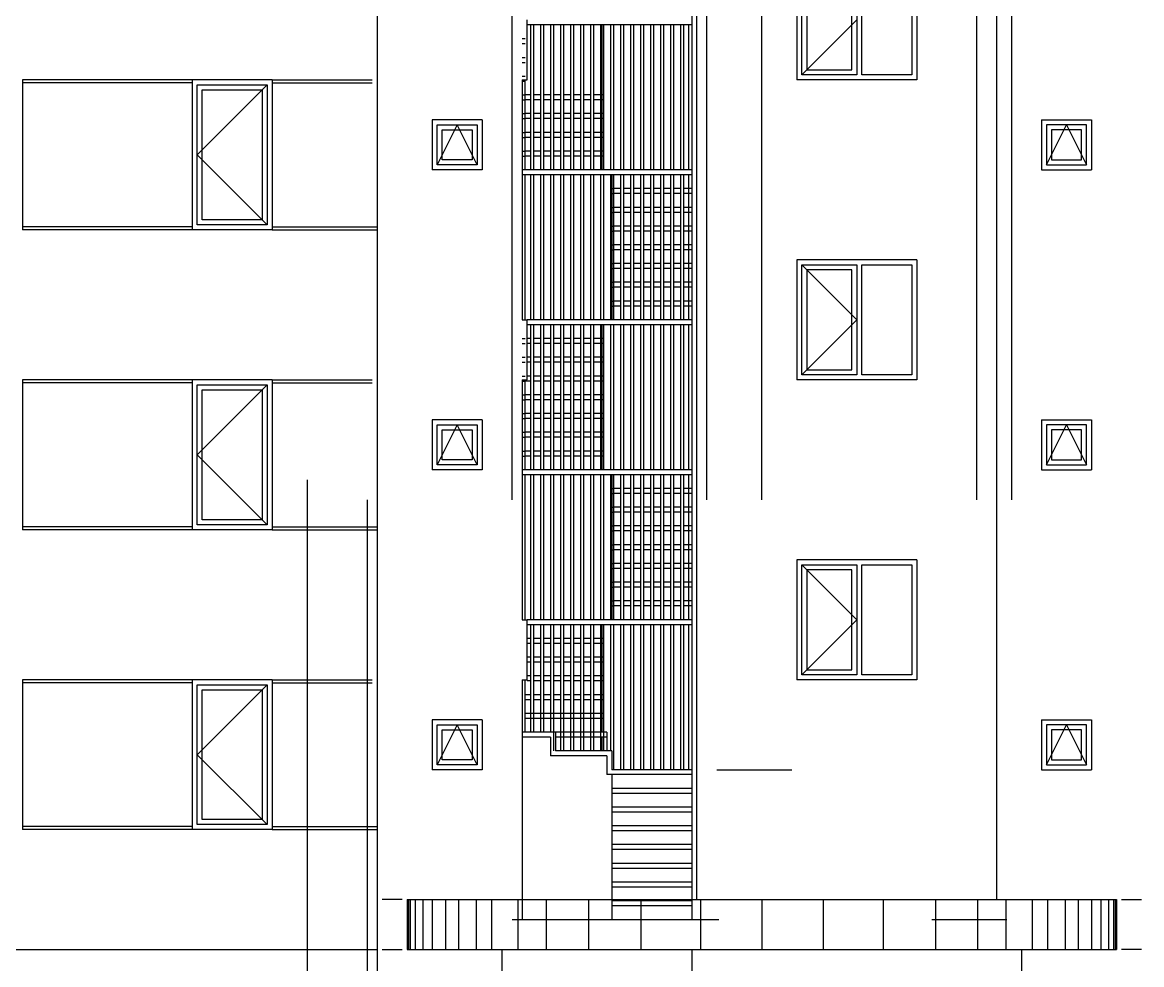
# Model space of a CAD drawing. Extents: x 78 to 306, y -397 to 18.
# Drawn here: x 280.3191 to 280.5431, y -396.8176 to -396.6291 of the extents above; entities that cross this region are included whole.
import ezdxf

# ---------------------------------------------------------------- set-up
doc = ezdxf.new("R2010")
doc.units = 0
doc.header["$LTSCALE"] = 0.5
doc.header["$MEASUREMENT"] = 0
doc.linetypes.add('DASHDOT2', pattern=[0.5, 0.25, -0.125, 0, -0.125])
doc.linetypes.add('DOT2', pattern=[0.125, 0, -0.125])
for name, color, linetype in [('AKS', 5, 'DASHDOT2'), ('INCE', 251, 'CONTINUOUS'), ('IZDUSUM', 2, 'DOT2'), ('KAPI', 1, 'CONTINUOUS'), ('KOLON', 4, 'CONTINUOUS'), ('TARAMA', 8, 'CONTINUOUS'), ('YESIL', 73, 'CONTINUOUS')]:
    doc.layers.add(name, color=color, linetype=linetype)

msp = doc.modelspace()

# ---------------------------------------------------------------- linework, layer by layer
at = {"layer": 'AKS'}
for p, q in [((280.37614, -396.29556), (280.37614, -396.94956)), ((280.41714, -396.94956), (280.41714, -396.29556)), ((280.46714, -396.94956), (280.46714, -396.29556)), ((280.51714, -396.94956), (280.51714, -396.29556)), ((280.38814, -396.29956), (280.38814, -396.94956)), ((280.45614, -396.94956), (280.45614, -396.29956)), ((280.51014, -396.94956), (280.51014, -396.29956))]:
    msp.add_line(p, q, dxfattribs=at)
at = {"layer": 'INCE', "ltscale": 1.4}
for p, q in [((280.42084, -396.62956), (280.42084, -396.65856)), ((280.42144, -396.62956), (280.42144, -396.65856)), ((280.42284, -396.62956), (280.42284, -396.65856)), ((280.42344, -396.62956), (280.42344, -396.65856)), ((280.42484, -396.62956), (280.42484, -396.65856)), ((280.42544, -396.62956), (280.42544, -396.65856)), ((280.42684, -396.62956), (280.42684, -396.65856)), ((280.42744, -396.62956), (280.42744, -396.65856)), ((280.42884, -396.62956), (280.42884, -396.65856)), ((280.42944, -396.62956), (280.42944, -396.65856)), ((280.43084, -396.62956), (280.43084, -396.65856)), ((280.43144, -396.62956), (280.43144, -396.65856)), ((280.43284, -396.62956), (280.43284, -396.65856)), ((280.43344, -396.62956), (280.43344, -396.65856)), ((280.43484, -396.62956), (280.43484, -396.65856)), ((280.43544, -396.62956), (280.43544, -396.65856)), ((280.43684, -396.62956), (280.43684, -396.65856)), ((280.43744, -396.62956), (280.43744, -396.65856)), ((280.43884, -396.62956), (280.43884, -396.65856)), ((280.43944, -396.62956), (280.43944, -396.65856)), ((280.44084, -396.62956), (280.44084, -396.65856)), ((280.44144, -396.62956), (280.44144, -396.65856)), ((280.44284, -396.62956), (280.44284, -396.65856)), ((280.44344, -396.62956), (280.44344, -396.65856)), ((280.44484, -396.62956), (280.44484, -396.65856)), ((280.44544, -396.62956), (280.44544, -396.65856)), ((280.44684, -396.62956), (280.44684, -396.65856)), ((280.44744, -396.62956), (280.44744, -396.65856)), ((280.44884, -396.62956), (280.44884, -396.65856)), ((280.44944, -396.62956), (280.44944, -396.65856)), ((280.45084, -396.62956), (280.45084, -396.65856)), ((280.45144, -396.62956), (280.45144, -396.65856)), ((280.45254, -396.65856), (280.45254, -396.62956)), ((280.41974, -396.65856), (280.41974, -396.64056)), ((280.41974, -396.68856), (280.41974, -396.65956)), ((280.42084, -396.65956), (280.42084, -396.68856)), ((280.42144, -396.65956), (280.42144, -396.68856)), ((280.42284, -396.65956), (280.42284, -396.68856)), ((280.42344, -396.65956), (280.42344, -396.68856)), ((280.42484, -396.65956), (280.42484, -396.68856)), ((280.42544, -396.65956), (280.42544, -396.68856)), ((280.42684, -396.65956), (280.42684, -396.68856)), ((280.42744, -396.65956), (280.42744, -396.68856)), ((280.42884, -396.65956), (280.42884, -396.68856)), ((280.42944, -396.65956), (280.42944, -396.68856)), ((280.43084, -396.65956), (280.43084, -396.68856)), ((280.43144, -396.65956), (280.43144, -396.68856)), ((280.43284, -396.65956), (280.43284, -396.68856)), ((280.43344, -396.65956), (280.43344, -396.68856)), ((280.43484, -396.65956), (280.43484, -396.68856)), ((280.43544, -396.65956), (280.43544, -396.68856)), ((280.43684, -396.65956), (280.43684, -396.68856)), ((280.43744, -396.65956), (280.43744, -396.68856)), ((280.43884, -396.65956), (280.43884, -396.68856)), ((280.43944, -396.65956), (280.43944, -396.68856)), ((280.44084, -396.65956), (280.44084, -396.68856)), ((280.44144, -396.65956), (280.44144, -396.68856)), ((280.44284, -396.65956), (280.44284, -396.68856)), ((280.44344, -396.65956), (280.44344, -396.68856)), ((280.44484, -396.65956), (280.44484, -396.68856)), ((280.44544, -396.65956), (280.44544, -396.68856)), ((280.44684, -396.65956), (280.44684, -396.68856)), ((280.44744, -396.65956), (280.44744, -396.68856)), ((280.44884, -396.65956), (280.44884, -396.68856)), ((280.44944, -396.65956), (280.44944, -396.68856)), ((280.45084, -396.65956), (280.45084, -396.68856)), ((280.45144, -396.65956), (280.45144, -396.68856)), ((280.45254, -396.68856), (280.45254, -396.65956)), ((280.42084, -396.68956), (280.42084, -396.71856)), ((280.42144, -396.68956), (280.42144, -396.71856)), ((280.42284, -396.68956), (280.42284, -396.71856)), ((280.42344, -396.68956), (280.42344, -396.71856)), ((280.42484, -396.68956), (280.42484, -396.71856)), ((280.42544, -396.68956), (280.42544, -396.71856)), ((280.42684, -396.68956), (280.42684, -396.71856)), ((280.42744, -396.68956), (280.42744, -396.71856)), ((280.42884, -396.68956), (280.42884, -396.71856)), ((280.42944, -396.68956), (280.42944, -396.71856)), ((280.43084, -396.68956), (280.43084, -396.71856)), ((280.43144, -396.68956), (280.43144, -396.71856)), ((280.43284, -396.68956), (280.43284, -396.71856)), ((280.43344, -396.68956), (280.43344, -396.71856)), ((280.43484, -396.68956), (280.43484, -396.71856)), ((280.43544, -396.68956), (280.43544, -396.71856)), ((280.43684, -396.68956), (280.43684, -396.71856)), ((280.43744, -396.68956), (280.43744, -396.71856)), ((280.43884, -396.68956), (280.43884, -396.71856)), ((280.43944, -396.68956), (280.43944, -396.71856)), ((280.44084, -396.68956), (280.44084, -396.71856)), ((280.44144, -396.68956), (280.44144, -396.71856)), ((280.44284, -396.68956), (280.44284, -396.71856)), ((280.44344, -396.68956), (280.44344, -396.71856)), ((280.44484, -396.68956), (280.44484, -396.71856)), ((280.44544, -396.68956), (280.44544, -396.71856)), ((280.44684, -396.68956), (280.44684, -396.71856)), ((280.44744, -396.68956), (280.44744, -396.71856)), ((280.44884, -396.68956), (280.44884, -396.71856)), ((280.44944, -396.68956), (280.44944, -396.71856)), ((280.45084, -396.68956), (280.45084, -396.71856)), ((280.45144, -396.68956), (280.45144, -396.71856)), ((280.45254, -396.71856), (280.45254, -396.68956)), ((280.41974, -396.71856), (280.41974, -396.70056)), ((280.41974, -396.74856), (280.41974, -396.71956)), ((280.42084, -396.71956), (280.42084, -396.74856)), ((280.42144, -396.71956), (280.42144, -396.74856)), ((280.42284, -396.71956), (280.42284, -396.74856)), ((280.42344, -396.71956), (280.42344, -396.74856)), ((280.42484, -396.71956), (280.42484, -396.74856)), ((280.42544, -396.71956), (280.42544, -396.74856)), ((280.42684, -396.71956), (280.42684, -396.74856)), ((280.42744, -396.71956), (280.42744, -396.74856)), ((280.42884, -396.71956), (280.42884, -396.74856)), ((280.42944, -396.71956), (280.42944, -396.74856)), ((280.43084, -396.71956), (280.43084, -396.74856)), ((280.43144, -396.71956), (280.43144, -396.74856)), ((280.43284, -396.71956), (280.43284, -396.74856)), ((280.43344, -396.71956), (280.43344, -396.74856)), ((280.43484, -396.71956), (280.43484, -396.74856)), ((280.43544, -396.71956), (280.43544, -396.74856)), ((280.43684, -396.71956), (280.43684, -396.74856)), ((280.43744, -396.71956), (280.43744, -396.74856)), ((280.43884, -396.71956), (280.43884, -396.74856)), ((280.43944, -396.71956), (280.43944, -396.74856)), ((280.44084, -396.71956), (280.44084, -396.74856)), ((280.44144, -396.71956), (280.44144, -396.74856)), ((280.44284, -396.71956), (280.44284, -396.74856)), ((280.44344, -396.71956), (280.44344, -396.74856)), ((280.44484, -396.71956), (280.44484, -396.74856)), ((280.44544, -396.71956), (280.44544, -396.74856)), ((280.44684, -396.71956), (280.44684, -396.74856)), ((280.44744, -396.71956), (280.44744, -396.74856)), ((280.44884, -396.71956), (280.44884, -396.74856)), ((280.44944, -396.71956), (280.44944, -396.74856)), ((280.45084, -396.71956), (280.45084, -396.74856)), ((280.45144, -396.71956), (280.45144, -396.74856)), ((280.45254, -396.74856), (280.45254, -396.71956)), ((280.42084, -396.74956), (280.42084, -396.77106)), ((280.42144, -396.74956), (280.42144, -396.77106)), ((280.42284, -396.74956), (280.42284, -396.77106)), ((280.42344, -396.74956), (280.42344, -396.77106)), ((280.42484, -396.74956), (280.42484, -396.77106)), ((280.42544, -396.74956), (280.42544, -396.77481)), ((280.42684, -396.74956), (280.42684, -396.77481)), ((280.42744, -396.74956), (280.42744, -396.77481)), ((280.42884, -396.74956), (280.42884, -396.77481)), ((280.42944, -396.74956), (280.42944, -396.77481)), ((280.43084, -396.74956), (280.43084, -396.77481)), ((280.43144, -396.74956), (280.43144, -396.77481)), ((280.43284, -396.74956), (280.43284, -396.77481)), ((280.43344, -396.74956), (280.43344, -396.77481)), ((280.43484, -396.74956), (280.43484, -396.77481)), ((280.43544, -396.74956), (280.43544, -396.77481)), ((280.43684, -396.74956), (280.43684, -396.77481)), ((280.43744, -396.74956), (280.43744, -396.77856)), ((280.43884, -396.74956), (280.43884, -396.77856)), ((280.43944, -396.74956), (280.43944, -396.77856)), ((280.44084, -396.74956), (280.44084, -396.77856)), ((280.44144, -396.74956), (280.44144, -396.77856)), ((280.44284, -396.74956), (280.44284, -396.77856)), ((280.44344, -396.74956), (280.44344, -396.77856)), ((280.44484, -396.74956), (280.44484, -396.77856)), ((280.44544, -396.74956), (280.44544, -396.77856)), ((280.44684, -396.74956), (280.44684, -396.77856)), ((280.44744, -396.74956), (280.44744, -396.77856)), ((280.44884, -396.74956), (280.44884, -396.77856)), ((280.44944, -396.74956), (280.44944, -396.77856)), ((280.45084, -396.74956), (280.45084, -396.77856)), ((280.45144, -396.74956), (280.45144, -396.77856)), ((280.45254, -396.77856), (280.45254, -396.74956)), ((280.41974, -396.77106), (280.41974, -396.76056))]:
    msp.add_line(p, q, dxfattribs=at)
at = {"layer": 'IZDUSUM', "ltscale": 0.5}
for p, q in [((280.43514, -396.62956), (280.43514, -396.65856)), ((280.48614, -396.62856), (280.47514, -396.63956)), ((280.36814, -396.64156), (280.35414, -396.65556)), ((280.40614, -396.64956), (280.40214, -396.65756)), ((280.41014, -396.65756), (280.40614, -396.64956)), ((280.52414, -396.65756), (280.52814, -396.64956)), ((280.52814, -396.64956), (280.53214, -396.65756)), ((280.35414, -396.65556), (280.36814, -396.66956)), ((280.43714, -396.65956), (280.43714, -396.68856)), ((280.47514, -396.67756), (280.48614, -396.68856)), ((280.43514, -396.68956), (280.43514, -396.71856)), ((280.48614, -396.68856), (280.47514, -396.69956)), ((280.36814, -396.70156), (280.35414, -396.71556)), ((280.40614, -396.70956), (280.40214, -396.71756)), ((280.41014, -396.71756), (280.40614, -396.70956)), ((280.52414, -396.71756), (280.52814, -396.70956)), ((280.52814, -396.70956), (280.53214, -396.71756)), ((280.35414, -396.71556), (280.36814, -396.72956)), ((280.43714, -396.71956), (280.43714, -396.74856)), ((280.47514, -396.73756), (280.48614, -396.74856)), ((280.48614, -396.74856), (280.47514, -396.75956)), ((280.43514, -396.74956), (280.43514, -396.77106)), ((280.36814, -396.76156), (280.35414, -396.77556)), ((280.40614, -396.76956), (280.40214, -396.77756)), ((280.41014, -396.77756), (280.40614, -396.76956)), ((280.52414, -396.77756), (280.52814, -396.76956)), ((280.52814, -396.76956), (280.53214, -396.77756)), ((280.43514, -396.77206), (280.43514, -396.77481)), ((280.35414, -396.77556), (280.36814, -396.78956)), ((280.45814, -396.77856), (280.47314, -396.77856)), ((280.41914, -396.80456), (280.41914, -396.80856)), ((280.43714, -396.80456), (280.43714, -396.80856)), ((280.45314, -396.80456), (280.45314, -396.80856)), ((280.45314, -396.80481), (280.43714, -396.80481)), ((280.45314, -396.80581), (280.43714, -396.80581)), ((280.41714, -396.80856), (280.45854, -396.80856)), ((280.50114, -396.80856), (280.51614, -396.80856))]:
    msp.add_line(p, q, dxfattribs=at)
at = {"layer": 'IZDUSUM', "ltscale": 0.1}
for p, q in [((280.41914, -396.63231), (280.41974, -396.63231)), ((280.41914, -396.63331), (280.41974, -396.63331)), ((280.41914, -396.63606), (280.41974, -396.63606)), ((280.41914, -396.63706), (280.41974, -396.63706)), ((280.41914, -396.63981), (280.41974, -396.63981)), ((280.41914, -396.64081), (280.41974, -396.64081)), ((280.41914, -396.64356), (280.41974, -396.64356)), ((280.41914, -396.64356), (280.41974, -396.64356)), ((280.41914, -396.64456), (280.41974, -396.64456)), ((280.41914, -396.64456), (280.41974, -396.64456)), ((280.43544, -396.64356), (280.43484, -396.64356)), ((280.43544, -396.64456), (280.43484, -396.64456)), ((280.41914, -396.64731), (280.41974, -396.64731)), ((280.41914, -396.64731), (280.41974, -396.64731)), ((280.43544, -396.64731), (280.43484, -396.64731)), ((280.41914, -396.64831), (280.41974, -396.64831)), ((280.41914, -396.64831), (280.41974, -396.64831)), ((280.43544, -396.64831), (280.43484, -396.64831)), ((280.41914, -396.65106), (280.41974, -396.65106)), ((280.41914, -396.65106), (280.41974, -396.65106)), ((280.41914, -396.65206), (280.41974, -396.65206)), ((280.41914, -396.65206), (280.41974, -396.65206)), ((280.43544, -396.65106), (280.43484, -396.65106)), ((280.43544, -396.65206), (280.43484, -396.65206)), ((280.41914, -396.65481), (280.41974, -396.65481)), ((280.41914, -396.65481), (280.41974, -396.65481)), ((280.41914, -396.65581), (280.41974, -396.65581)), ((280.41914, -396.65581), (280.41974, -396.65581)), ((280.43544, -396.65481), (280.43484, -396.65481)), ((280.43544, -396.65581), (280.43484, -396.65581)), ((280.43684, -396.66231), (280.43744, -396.66231)), ((280.43684, -396.66331), (280.43744, -396.66331)), ((280.45314, -396.66231), (280.45254, -396.66231)), ((280.45314, -396.66331), (280.45254, -396.66331)), ((280.43684, -396.66606), (280.43744, -396.66606)), ((280.43684, -396.66706), (280.43744, -396.66706)), ((280.45314, -396.66606), (280.45254, -396.66606)), ((280.45314, -396.66706), (280.45254, -396.66706)), ((280.43684, -396.66981), (280.43744, -396.66981)), ((280.45314, -396.66981), (280.45254, -396.66981)), ((280.43684, -396.67081), (280.43744, -396.67081)), ((280.45314, -396.67081), (280.45254, -396.67081)), ((280.43684, -396.67356), (280.43744, -396.67356)), ((280.43684, -396.67456), (280.43744, -396.67456)), ((280.45314, -396.67356), (280.45254, -396.67356)), ((280.45314, -396.67456), (280.45254, -396.67456)), ((280.43684, -396.67731), (280.43744, -396.67731)), ((280.43684, -396.67831), (280.43744, -396.67831)), ((280.45314, -396.67731), (280.45254, -396.67731)), ((280.45314, -396.67831), (280.45254, -396.67831)), ((280.43684, -396.68106), (280.43744, -396.68106)), ((280.45314, -396.68106), (280.45254, -396.68106)), ((280.43684, -396.68206), (280.43744, -396.68206)), ((280.45314, -396.68206), (280.45254, -396.68206)), ((280.43684, -396.68481), (280.43744, -396.68481)), ((280.43684, -396.68581), (280.43744, -396.68581)), ((280.45314, -396.68481), (280.45254, -396.68481)), ((280.45314, -396.68581), (280.45254, -396.68581)), ((280.41914, -396.69231), (280.41974, -396.69231)), ((280.43544, -396.69231), (280.43484, -396.69231)), ((280.41914, -396.69331), (280.41974, -396.69331)), ((280.43544, -396.69331), (280.43484, -396.69331)), ((280.41914, -396.69606), (280.41974, -396.69606)), ((280.41914, -396.69706), (280.41974, -396.69706)), ((280.43544, -396.69606), (280.43484, -396.69606)), ((280.43544, -396.69706), (280.43484, -396.69706)), ((280.41914, -396.69981), (280.41974, -396.69981)), ((280.41914, -396.70081), (280.41974, -396.70081)), ((280.43544, -396.69981), (280.43484, -396.69981)), ((280.43544, -396.70081), (280.43484, -396.70081)), ((280.41914, -396.70356), (280.41974, -396.70356)), ((280.43544, -396.70356), (280.43484, -396.70356)), ((280.41914, -396.70456), (280.41974, -396.70456)), ((280.43544, -396.70456), (280.43484, -396.70456)), ((280.41914, -396.70731), (280.41974, -396.70731)), ((280.41914, -396.70831), (280.41974, -396.70831)), ((280.43544, -396.70731), (280.43484, -396.70731)), ((280.43544, -396.70831), (280.43484, -396.70831)), ((280.41914, -396.71106), (280.41974, -396.71106)), ((280.41914, -396.71206), (280.41974, -396.71206)), ((280.43544, -396.71106), (280.43484, -396.71106)), ((280.43544, -396.71206), (280.43484, -396.71206)), ((280.41914, -396.71481), (280.41974, -396.71481)), ((280.43544, -396.71481), (280.43484, -396.71481)), ((280.41914, -396.71581), (280.41974, -396.71581)), ((280.43544, -396.71581), (280.43484, -396.71581)), ((280.43684, -396.72231), (280.43744, -396.72231)), ((280.43684, -396.72331), (280.43744, -396.72331)), ((280.45314, -396.72231), (280.45254, -396.72231)), ((280.45314, -396.72331), (280.45254, -396.72331)), ((280.43684, -396.72606), (280.43744, -396.72606)), ((280.45314, -396.72606), (280.45254, -396.72606)), ((280.43684, -396.72706), (280.43744, -396.72706)), ((280.45314, -396.72706), (280.45254, -396.72706)), ((280.43684, -396.72981), (280.43744, -396.72981)), ((280.43684, -396.73081), (280.43744, -396.73081)), ((280.45314, -396.72981), (280.45254, -396.72981)), ((280.45314, -396.73081), (280.45254, -396.73081)), ((280.43684, -396.73356), (280.43744, -396.73356)), ((280.43684, -396.73456), (280.43744, -396.73456)), ((280.45314, -396.73356), (280.45254, -396.73356)), ((280.45314, -396.73456), (280.45254, -396.73456)), ((280.43684, -396.73731), (280.43744, -396.73731)), ((280.45314, -396.73731), (280.45254, -396.73731)), ((280.43684, -396.73831), (280.43744, -396.73831)), ((280.45314, -396.73831), (280.45254, -396.73831)), ((280.43684, -396.74106), (280.43744, -396.74106)), ((280.43684, -396.74206), (280.43744, -396.74206)), ((280.45314, -396.74106), (280.45254, -396.74106)), ((280.45314, -396.74206), (280.45254, -396.74206)), ((280.43684, -396.74481), (280.43744, -396.74481)), ((280.43684, -396.74581), (280.43744, -396.74581)), ((280.45314, -396.74481), (280.45254, -396.74481)), ((280.45314, -396.74581), (280.45254, -396.74581)), ((280.43544, -396.75231), (280.43484, -396.75231)), ((280.43544, -396.75331), (280.43484, -396.75331)), ((280.43544, -396.75606), (280.43484, -396.75606)), ((280.43544, -396.75706), (280.43484, -396.75706)), ((280.43544, -396.75981), (280.43484, -396.75981)), ((280.43544, -396.76081), (280.43484, -396.76081)), ((280.43544, -396.76356), (280.43484, -396.76356)), ((280.43544, -396.76456), (280.43484, -396.76456)), ((280.43544, -396.76731), (280.43484, -396.76731)), ((280.43544, -396.76831), (280.43484, -396.76831)), ((280.43544, -396.77106), (280.43484, -396.77106)), ((280.43544, -396.77206), (280.43484, -396.77206))]:
    msp.add_line(p, q, dxfattribs=at)
at = {"layer": 'KAPI'}
for p, q in [((280.45314, -396.40116), (280.45314, -396.80456)), ((280.45414, -396.80456), (280.45414, -396.40116)), ((280.45314, -396.62956), (280.42014, -396.62956)), ((280.45314, -396.68856), (280.42014, -396.68856)), ((280.45314, -396.68956), (280.42014, -396.68956)), ((280.45314, -396.74856), (280.42014, -396.74856)), ((280.45314, -396.74956), (280.42014, -396.74956)), ((280.39614, -396.80456), (280.39614, -396.81456)), ((280.53814, -396.80456), (280.53814, -396.81456)), ((280.45314, -396.81456), (280.45314, -396.85856))]:
    msp.add_line(p, q, dxfattribs=at)
at = {"layer": 'KAPI', "ltscale": 1.4}
for p, q in [((280.51414, -396.80456), (280.51414, -396.40256)), ((280.47414, -396.61656), (280.47414, -396.64056)), ((280.49814, -396.61656), (280.49814, -396.64056)), ((280.42014, -396.64056), (280.42014, -396.62856)), ((280.41914, -396.64056), (280.41914, -396.68856)), ((280.41914, -396.64056), (280.42014, -396.64056)), ((280.49814, -396.64056), (280.47414, -396.64056)), ((280.35414, -396.64156), (280.36814, -396.64156)), ((280.35414, -396.66956), (280.35414, -396.64156)), ((280.35514, -396.64256), (280.36714, -396.64256)), ((280.35514, -396.66856), (280.35514, -396.64256)), ((280.36714, -396.64256), (280.36714, -396.66856)), ((280.36814, -396.64156), (280.36814, -396.66956)), ((280.40114, -396.64856), (280.40114, -396.65856)), ((280.41114, -396.64856), (280.40114, -396.64856)), ((280.40214, -396.64956), (280.41014, -396.64956)), ((280.40214, -396.65756), (280.40214, -396.64956)), ((280.41014, -396.64956), (280.41014, -396.65756)), ((280.41114, -396.64856), (280.41114, -396.65856)), ((280.52314, -396.64856), (280.52314, -396.65856)), ((280.52314, -396.64856), (280.53314, -396.64856)), ((280.53214, -396.64956), (280.52414, -396.64956)), ((280.52414, -396.64956), (280.52414, -396.65756)), ((280.53214, -396.65756), (280.53214, -396.64956)), ((280.53314, -396.64856), (280.53314, -396.65856)), ((280.40314, -396.65056), (280.40914, -396.65056)), ((280.40314, -396.65656), (280.40314, -396.65056)), ((280.40914, -396.65056), (280.40914, -396.65656)), ((280.53114, -396.65056), (280.52514, -396.65056)), ((280.52514, -396.65056), (280.52514, -396.65656)), ((280.53114, -396.65656), (280.53114, -396.65056)), ((280.40914, -396.65656), (280.40314, -396.65656)), ((280.52514, -396.65656), (280.53114, -396.65656)), ((280.41114, -396.65856), (280.40114, -396.65856)), ((280.41014, -396.65756), (280.40214, -396.65756)), ((280.52314, -396.65856), (280.53314, -396.65856)), ((280.52414, -396.65756), (280.53214, -396.65756)), ((280.36814, -396.66956), (280.35414, -396.66956)), ((280.36714, -396.66856), (280.35514, -396.66856)), ((280.47414, -396.67656), (280.47414, -396.70056)), ((280.49814, -396.67656), (280.47414, -396.67656)), ((280.49814, -396.67656), (280.49814, -396.70056)), ((280.41914, -396.68856), (280.42014, -396.68856)), ((280.42014, -396.70056), (280.42014, -396.68856)), ((280.35414, -396.70156), (280.36814, -396.70156)), ((280.35414, -396.72956), (280.35414, -396.70156)), ((280.36814, -396.70156), (280.36814, -396.72956)), ((280.41914, -396.70056), (280.41914, -396.74856)), ((280.41914, -396.70056), (280.42014, -396.70056)), ((280.49814, -396.70056), (280.47414, -396.70056)), ((280.35514, -396.70256), (280.36714, -396.70256)), ((280.35514, -396.72856), (280.35514, -396.70256)), ((280.36714, -396.70256), (280.36714, -396.72856)), ((280.40114, -396.70856), (280.40114, -396.71856)), ((280.41114, -396.70856), (280.40114, -396.70856)), ((280.40214, -396.70956), (280.41014, -396.70956)), ((280.40214, -396.71756), (280.40214, -396.70956)), ((280.40314, -396.71056), (280.40914, -396.71056)), ((280.40314, -396.71656), (280.40314, -396.71056)), ((280.40914, -396.71056), (280.40914, -396.71656)), ((280.41014, -396.70956), (280.41014, -396.71756)), ((280.41114, -396.70856), (280.41114, -396.71856)), ((280.52314, -396.70856), (280.52314, -396.71856)), ((280.52314, -396.70856), (280.53314, -396.70856)), ((280.53214, -396.70956), (280.52414, -396.70956)), ((280.52414, -396.70956), (280.52414, -396.71756)), ((280.53114, -396.71056), (280.52514, -396.71056)), ((280.52514, -396.71056), (280.52514, -396.71656)), ((280.53114, -396.71656), (280.53114, -396.71056)), ((280.53214, -396.71756), (280.53214, -396.70956)), ((280.53314, -396.70856), (280.53314, -396.71856)), ((280.40914, -396.71656), (280.40314, -396.71656)), ((280.52514, -396.71656), (280.53114, -396.71656)), ((280.41114, -396.71856), (280.40114, -396.71856)), ((280.41014, -396.71756), (280.40214, -396.71756)), ((280.52314, -396.71856), (280.53314, -396.71856)), ((280.52414, -396.71756), (280.53214, -396.71756)), ((280.36714, -396.72856), (280.35514, -396.72856)), ((280.36814, -396.72956), (280.35414, -396.72956)), ((280.47414, -396.73656), (280.47414, -396.76056)), ((280.49814, -396.73656), (280.47414, -396.73656)), ((280.49814, -396.73656), (280.49814, -396.76056)), ((280.41914, -396.74856), (280.42014, -396.74856)), ((280.42014, -396.76056), (280.42014, -396.74856)), ((280.35414, -396.76156), (280.36814, -396.76156)), ((280.35414, -396.78956), (280.35414, -396.76156)), ((280.36814, -396.76156), (280.36814, -396.78956)), ((280.41914, -396.76056), (280.41914, -396.80456)), ((280.41914, -396.76056), (280.42014, -396.76056)), ((280.49814, -396.76056), (280.47414, -396.76056)), ((280.35514, -396.76256), (280.36714, -396.76256)), ((280.35514, -396.78856), (280.35514, -396.76256)), ((280.36714, -396.76256), (280.36714, -396.78856)), ((280.40114, -396.76856), (280.40114, -396.77856)), ((280.41114, -396.76856), (280.40114, -396.76856)), ((280.41114, -396.76856), (280.41114, -396.77856)), ((280.52314, -396.76856), (280.52314, -396.77856)), ((280.52314, -396.76856), (280.53314, -396.76856)), ((280.53314, -396.76856), (280.53314, -396.77856)), ((280.40214, -396.76956), (280.41014, -396.76956)), ((280.40214, -396.77756), (280.40214, -396.76956)), ((280.40314, -396.77056), (280.40914, -396.77056)), ((280.40314, -396.77656), (280.40314, -396.77056)), ((280.40914, -396.77056), (280.40914, -396.77656)), ((280.41014, -396.76956), (280.41014, -396.77756)), ((280.53214, -396.76956), (280.52414, -396.76956)), ((280.52414, -396.76956), (280.52414, -396.77756)), ((280.53114, -396.77056), (280.52514, -396.77056)), ((280.52514, -396.77056), (280.52514, -396.77656)), ((280.53114, -396.77656), (280.53114, -396.77056)), ((280.53214, -396.77756), (280.53214, -396.76956)), ((280.41014, -396.77756), (280.40214, -396.77756)), ((280.40914, -396.77656), (280.40314, -396.77656)), ((280.52414, -396.77756), (280.53214, -396.77756)), ((280.52514, -396.77656), (280.53114, -396.77656)), ((280.41114, -396.77856), (280.40114, -396.77856)), ((280.52314, -396.77856), (280.53314, -396.77856)), ((280.36714, -396.78856), (280.35514, -396.78856)), ((280.36814, -396.78956), (280.35414, -396.78956)), ((280.39514, -396.80456), (280.39114, -396.80456)), ((280.39614, -396.80456), (280.53814, -396.80456)), ((280.53914, -396.80456), (280.54314, -396.80456)), ((280.39014, -396.81456), (280.39014, -396.85856)), ((280.39114, -396.81456), (280.39514, -396.81456)), ((280.39614, -396.81456), (280.53814, -396.81456)), ((280.41514, -396.85856), (280.41514, -396.81456)), ((280.51914, -396.85856), (280.51914, -396.81456)), ((280.54314, -396.81456), (280.53914, -396.81456))]:
    msp.add_line(p, q, dxfattribs=at)
at = {"layer": 'KOLON'}
for p, q in [((280.39014, -396.40056), (280.39014, -396.81456)), ((280.31914, -396.64056), (280.31914, -396.67056)), ((280.35314, -396.64056), (280.35314, -396.67056)), ((280.36914, -396.64056), (280.35314, -396.64056)), ((280.36914, -396.64056), (280.36914, -396.67056)), ((280.36914, -396.67056), (280.35314, -396.67056)), ((280.31914, -396.70056), (280.31914, -396.73056)), ((280.35314, -396.70056), (280.35314, -396.73056)), ((280.36914, -396.70056), (280.35314, -396.70056)), ((280.36914, -396.70056), (280.36914, -396.73056)), ((280.36914, -396.73056), (280.35314, -396.73056)), ((280.31914, -396.76056), (280.31914, -396.79056)), ((280.35314, -396.76056), (280.35314, -396.79056)), ((280.36914, -396.76056), (280.35314, -396.76056)), ((280.36914, -396.76056), (280.36914, -396.79056)), ((280.36914, -396.79056), (280.35314, -396.79056)), ((280.28814, -396.81456), (280.39014, -396.81456))]:
    msp.add_line(p, q, dxfattribs=at)
at = {"layer": 'TARAMA', "ltscale": 1.4}
for p, q in [((280.47514, -396.63956), (280.47514, -396.61756)), ((280.47614, -396.61856), (280.47614, -396.63856)), ((280.48514, -396.63856), (280.48514, -396.61856)), ((280.48614, -396.61756), (280.48614, -396.63956)), ((280.48714, -396.63956), (280.48714, -396.61756)), ((280.49714, -396.61756), (280.49714, -396.63956)), ((280.47614, -396.63856), (280.48514, -396.63856)), ((280.35314, -396.64056), (280.31914, -396.64056)), ((280.35314, -396.64116), (280.31914, -396.64116)), ((280.36914, -396.64056), (280.38914, -396.64056)), ((280.36914, -396.64116), (280.38914, -396.64116)), ((280.48614, -396.63956), (280.47514, -396.63956)), ((280.49714, -396.63956), (280.48714, -396.63956)), ((280.35314, -396.66996), (280.31914, -396.66996)), ((280.36914, -396.66996), (280.39014, -396.66996)), ((280.35314, -396.67056), (280.31914, -396.67056)), ((280.36914, -396.67056), (280.39014, -396.67056)), ((280.47514, -396.67756), (280.48614, -396.67756)), ((280.47514, -396.69956), (280.47514, -396.67756)), ((280.48514, -396.67856), (280.47614, -396.67856)), ((280.47614, -396.67856), (280.47614, -396.69856)), ((280.48514, -396.69856), (280.48514, -396.67856)), ((280.48614, -396.67756), (280.48614, -396.69956)), ((280.48714, -396.67756), (280.49714, -396.67756)), ((280.48714, -396.69956), (280.48714, -396.67756)), ((280.49714, -396.67756), (280.49714, -396.69956)), ((280.47614, -396.69856), (280.48514, -396.69856)), ((280.35314, -396.70056), (280.31914, -396.70056)), ((280.35314, -396.70116), (280.31914, -396.70116)), ((280.36914, -396.70056), (280.38914, -396.70056)), ((280.36914, -396.70116), (280.38914, -396.70116)), ((280.48614, -396.69956), (280.47514, -396.69956)), ((280.49714, -396.69956), (280.48714, -396.69956)), ((280.35314, -396.72996), (280.31914, -396.72996)), ((280.35314, -396.73056), (280.31914, -396.73056)), ((280.36914, -396.72996), (280.39014, -396.72996)), ((280.36914, -396.73056), (280.39014, -396.73056)), ((280.47514, -396.73756), (280.48614, -396.73756)), ((280.47514, -396.75956), (280.47514, -396.73756)), ((280.48614, -396.73756), (280.48614, -396.75956)), ((280.48714, -396.73756), (280.49714, -396.73756)), ((280.48714, -396.75956), (280.48714, -396.73756)), ((280.49714, -396.73756), (280.49714, -396.75956)), ((280.48514, -396.73856), (280.47614, -396.73856)), ((280.47614, -396.73856), (280.47614, -396.75856)), ((280.48514, -396.75856), (280.48514, -396.73856)), ((280.48614, -396.75956), (280.47514, -396.75956)), ((280.47614, -396.75856), (280.48514, -396.75856)), ((280.49714, -396.75956), (280.48714, -396.75956)), ((280.35314, -396.76056), (280.31914, -396.76056)), ((280.35314, -396.76116), (280.31914, -396.76116)), ((280.36914, -396.76056), (280.38914, -396.76056)), ((280.36914, -396.76116), (280.38914, -396.76116)), ((280.42487, -396.77206), (280.41914, -396.77206)), ((280.35314, -396.78996), (280.31914, -396.78996)), ((280.35314, -396.79056), (280.31914, -396.79056)), ((280.36914, -396.78996), (280.39014, -396.78996)), ((280.36914, -396.79056), (280.39014, -396.79056))]:
    msp.add_line(p, q, dxfattribs=at)
at = {"layer": 'TARAMA'}
for p, q in [((280.39641, -396.80456), (280.39641, -396.81456)), ((280.39676, -396.80456), (280.39676, -396.81456)), ((280.39778, -396.80456), (280.39778, -396.81456)), ((280.39932, -396.80456), (280.39932, -396.81456)), ((280.40117, -396.80456), (280.40117, -396.81456)), ((280.40382, -396.80456), (280.40382, -396.81456)), ((280.40646, -396.80456), (280.40646, -396.81456)), ((280.40995, -396.80456), (280.40995, -396.81456)), ((280.41304, -396.80456), (280.41304, -396.81456)), ((280.41833, -396.80456), (280.41833, -396.81456)), ((280.42397, -396.80456), (280.42397, -396.81456)), ((280.43242, -396.80456), (280.43242, -396.81456)), ((280.4429, -396.80456), (280.4429, -396.81456)), ((280.45485, -396.80456), (280.45485, -396.81456)), ((280.46714, -396.80456), (280.46714, -396.81456)), ((280.47944, -396.80456), (280.47944, -396.81456)), ((280.49139, -396.80456), (280.49139, -396.81456)), ((280.50187, -396.80456), (280.50187, -396.81456)), ((280.51032, -396.80456), (280.51032, -396.81456)), ((280.51596, -396.80456), (280.51596, -396.81456)), ((280.52125, -396.80456), (280.52125, -396.81456)), ((280.52434, -396.80456), (280.52434, -396.81456)), ((280.52783, -396.80456), (280.52783, -396.81456)), ((280.53047, -396.80456), (280.53047, -396.81456)), ((280.53312, -396.80456), (280.53312, -396.81456)), ((280.53497, -396.80456), (280.53497, -396.81456)), ((280.53651, -396.80456), (280.53651, -396.81456)), ((280.53752, -396.80456), (280.53752, -396.81456)), ((280.53788, -396.80456), (280.53788, -396.81456))]:
    msp.add_line(p, q, dxfattribs=at)
at = {"layer": 'YESIL', "ltscale": 1.4}
for p, q in [((280.42084, -396.64356), (280.41974, -396.64356)), ((280.42084, -396.64456), (280.41974, -396.64456)), ((280.42284, -396.64356), (280.42144, -396.64356)), ((280.42284, -396.64456), (280.42144, -396.64456)), ((280.42484, -396.64356), (280.42344, -396.64356)), ((280.42484, -396.64456), (280.42344, -396.64456)), ((280.42684, -396.64356), (280.42544, -396.64356)), ((280.42684, -396.64456), (280.42544, -396.64456)), ((280.42884, -396.64356), (280.42744, -396.64356)), ((280.42884, -396.64456), (280.42744, -396.64456)), ((280.43084, -396.64356), (280.42944, -396.64356)), ((280.43084, -396.64456), (280.42944, -396.64456)), ((280.43284, -396.64356), (280.43144, -396.64356)), ((280.43284, -396.64456), (280.43144, -396.64456)), ((280.43484, -396.64356), (280.43344, -396.64356)), ((280.43484, -396.64456), (280.43344, -396.64456)), ((280.42084, -396.64731), (280.41974, -396.64731)), ((280.42284, -396.64731), (280.42144, -396.64731)), ((280.42484, -396.64731), (280.42344, -396.64731)), ((280.42684, -396.64731), (280.42544, -396.64731)), ((280.42884, -396.64731), (280.42744, -396.64731)), ((280.43084, -396.64731), (280.42944, -396.64731)), ((280.43284, -396.64731), (280.43144, -396.64731)), ((280.43484, -396.64731), (280.43344, -396.64731)), ((280.42084, -396.64831), (280.41974, -396.64831)), ((280.42284, -396.64831), (280.42144, -396.64831)), ((280.42484, -396.64831), (280.42344, -396.64831)), ((280.42684, -396.64831), (280.42544, -396.64831)), ((280.42884, -396.64831), (280.42744, -396.64831)), ((280.43084, -396.64831), (280.42944, -396.64831)), ((280.43284, -396.64831), (280.43144, -396.64831)), ((280.43484, -396.64831), (280.43344, -396.64831)), ((280.42084, -396.65106), (280.41974, -396.65106)), ((280.42084, -396.65206), (280.41974, -396.65206)), ((280.42284, -396.65106), (280.42144, -396.65106)), ((280.42284, -396.65206), (280.42144, -396.65206)), ((280.42484, -396.65106), (280.42344, -396.65106)), ((280.42484, -396.65206), (280.42344, -396.65206)), ((280.42684, -396.65106), (280.42544, -396.65106)), ((280.42684, -396.65206), (280.42544, -396.65206)), ((280.42884, -396.65106), (280.42744, -396.65106)), ((280.42884, -396.65206), (280.42744, -396.65206)), ((280.43084, -396.65106), (280.42944, -396.65106)), ((280.43084, -396.65206), (280.42944, -396.65206)), ((280.43284, -396.65106), (280.43144, -396.65106)), ((280.43284, -396.65206), (280.43144, -396.65206)), ((280.43484, -396.65106), (280.43344, -396.65106)), ((280.43484, -396.65206), (280.43344, -396.65206)), ((280.42084, -396.65481), (280.41974, -396.65481)), ((280.42084, -396.65581), (280.41974, -396.65581)), ((280.42284, -396.65481), (280.42144, -396.65481)), ((280.42284, -396.65581), (280.42144, -396.65581)), ((280.42484, -396.65481), (280.42344, -396.65481)), ((280.42484, -396.65581), (280.42344, -396.65581)), ((280.42684, -396.65481), (280.42544, -396.65481)), ((280.42684, -396.65581), (280.42544, -396.65581)), ((280.42884, -396.65481), (280.42744, -396.65481)), ((280.42884, -396.65581), (280.42744, -396.65581)), ((280.43084, -396.65481), (280.42944, -396.65481)), ((280.43084, -396.65581), (280.42944, -396.65581)), ((280.43284, -396.65481), (280.43144, -396.65481)), ((280.43284, -396.65581), (280.43144, -396.65581)), ((280.43484, -396.65481), (280.43344, -396.65481)), ((280.43484, -396.65581), (280.43344, -396.65581)), ((280.45314, -396.65856), (280.41914, -396.65856)), ((280.45314, -396.65956), (280.41914, -396.65956)), ((280.43884, -396.66231), (280.43744, -396.66231)), ((280.43884, -396.66331), (280.43744, -396.66331)), ((280.44084, -396.66231), (280.43944, -396.66231)), ((280.44084, -396.66331), (280.43944, -396.66331)), ((280.44284, -396.66231), (280.44144, -396.66231)), ((280.44284, -396.66331), (280.44144, -396.66331)), ((280.44484, -396.66231), (280.44344, -396.66231)), ((280.44484, -396.66331), (280.44344, -396.66331)), ((280.44684, -396.66231), (280.44544, -396.66231)), ((280.44684, -396.66331), (280.44544, -396.66331)), ((280.44884, -396.66231), (280.44744, -396.66231)), ((280.44884, -396.66331), (280.44744, -396.66331)), ((280.45084, -396.66231), (280.44944, -396.66231)), ((280.45084, -396.66331), (280.44944, -396.66331)), ((280.45254, -396.66231), (280.45144, -396.66231)), ((280.45254, -396.66331), (280.45144, -396.66331)), ((280.43884, -396.66606), (280.43744, -396.66606)), ((280.43884, -396.66706), (280.43744, -396.66706)), ((280.44084, -396.66606), (280.43944, -396.66606)), ((280.44084, -396.66706), (280.43944, -396.66706)), ((280.44284, -396.66606), (280.44144, -396.66606)), ((280.44284, -396.66706), (280.44144, -396.66706)), ((280.44484, -396.66606), (280.44344, -396.66606)), ((280.44484, -396.66706), (280.44344, -396.66706)), ((280.44684, -396.66606), (280.44544, -396.66606)), ((280.44684, -396.66706), (280.44544, -396.66706)), ((280.44884, -396.66606), (280.44744, -396.66606)), ((280.44884, -396.66706), (280.44744, -396.66706)), ((280.45084, -396.66606), (280.44944, -396.66606)), ((280.45084, -396.66706), (280.44944, -396.66706)), ((280.45254, -396.66606), (280.45144, -396.66606)), ((280.45254, -396.66706), (280.45144, -396.66706)), ((280.43884, -396.66981), (280.43744, -396.66981)), ((280.44084, -396.66981), (280.43944, -396.66981)), ((280.44284, -396.66981), (280.44144, -396.66981)), ((280.44484, -396.66981), (280.44344, -396.66981)), ((280.44684, -396.66981), (280.44544, -396.66981)), ((280.44884, -396.66981), (280.44744, -396.66981)), ((280.45084, -396.66981), (280.44944, -396.66981)), ((280.45254, -396.66981), (280.45144, -396.66981)), ((280.43884, -396.67081), (280.43744, -396.67081)), ((280.44084, -396.67081), (280.43944, -396.67081)), ((280.44284, -396.67081), (280.44144, -396.67081)), ((280.44484, -396.67081), (280.44344, -396.67081)), ((280.44684, -396.67081), (280.44544, -396.67081)), ((280.44884, -396.67081), (280.44744, -396.67081)), ((280.45084, -396.67081), (280.44944, -396.67081)), ((280.45254, -396.67081), (280.45144, -396.67081)), ((280.43884, -396.67356), (280.43744, -396.67356)), ((280.43884, -396.67456), (280.43744, -396.67456)), ((280.44084, -396.67356), (280.43944, -396.67356)), ((280.44084, -396.67456), (280.43944, -396.67456)), ((280.44284, -396.67356), (280.44144, -396.67356)), ((280.44284, -396.67456), (280.44144, -396.67456)), ((280.44484, -396.67356), (280.44344, -396.67356)), ((280.44484, -396.67456), (280.44344, -396.67456)), ((280.44684, -396.67356), (280.44544, -396.67356)), ((280.44684, -396.67456), (280.44544, -396.67456)), ((280.44884, -396.67356), (280.44744, -396.67356)), ((280.44884, -396.67456), (280.44744, -396.67456)), ((280.45084, -396.67356), (280.44944, -396.67356)), ((280.45084, -396.67456), (280.44944, -396.67456)), ((280.45254, -396.67356), (280.45144, -396.67356)), ((280.45254, -396.67456), (280.45144, -396.67456)), ((280.43884, -396.67731), (280.43744, -396.67731)), ((280.43884, -396.67831), (280.43744, -396.67831)), ((280.44084, -396.67731), (280.43944, -396.67731)), ((280.44084, -396.67831), (280.43944, -396.67831)), ((280.44284, -396.67731), (280.44144, -396.67731)), ((280.44284, -396.67831), (280.44144, -396.67831)), ((280.44484, -396.67731), (280.44344, -396.67731)), ((280.44484, -396.67831), (280.44344, -396.67831)), ((280.44684, -396.67731), (280.44544, -396.67731)), ((280.44684, -396.67831), (280.44544, -396.67831)), ((280.44884, -396.67731), (280.44744, -396.67731)), ((280.44884, -396.67831), (280.44744, -396.67831)), ((280.45084, -396.67731), (280.44944, -396.67731)), ((280.45084, -396.67831), (280.44944, -396.67831)), ((280.45254, -396.67731), (280.45144, -396.67731)), ((280.45254, -396.67831), (280.45144, -396.67831)), ((280.43884, -396.68106), (280.43744, -396.68106)), ((280.44084, -396.68106), (280.43944, -396.68106)), ((280.44284, -396.68106), (280.44144, -396.68106)), ((280.44484, -396.68106), (280.44344, -396.68106)), ((280.44684, -396.68106), (280.44544, -396.68106)), ((280.44884, -396.68106), (280.44744, -396.68106)), ((280.45084, -396.68106), (280.44944, -396.68106)), ((280.45254, -396.68106), (280.45144, -396.68106)), ((280.43884, -396.68206), (280.43744, -396.68206)), ((280.44084, -396.68206), (280.43944, -396.68206)), ((280.44284, -396.68206), (280.44144, -396.68206)), ((280.44484, -396.68206), (280.44344, -396.68206)), ((280.44684, -396.68206), (280.44544, -396.68206)), ((280.44884, -396.68206), (280.44744, -396.68206)), ((280.45084, -396.68206), (280.44944, -396.68206)), ((280.45254, -396.68206), (280.45144, -396.68206)), ((280.43884, -396.68481), (280.43744, -396.68481)), ((280.43884, -396.68581), (280.43744, -396.68581)), ((280.44084, -396.68481), (280.43944, -396.68481)), ((280.44084, -396.68581), (280.43944, -396.68581)), ((280.44284, -396.68481), (280.44144, -396.68481)), ((280.44284, -396.68581), (280.44144, -396.68581)), ((280.44484, -396.68481), (280.44344, -396.68481)), ((280.44484, -396.68581), (280.44344, -396.68581)), ((280.44684, -396.68481), (280.44544, -396.68481)), ((280.44684, -396.68581), (280.44544, -396.68581)), ((280.44884, -396.68481), (280.44744, -396.68481)), ((280.44884, -396.68581), (280.44744, -396.68581)), ((280.45084, -396.68481), (280.44944, -396.68481)), ((280.45084, -396.68581), (280.44944, -396.68581)), ((280.45254, -396.68481), (280.45144, -396.68481)), ((280.45254, -396.68581), (280.45144, -396.68581)), ((280.43514, -396.68956), (280.42014, -396.68956)), ((280.42084, -396.69231), (280.42014, -396.69231)), ((280.42284, -396.69231), (280.42144, -396.69231)), ((280.42484, -396.69231), (280.42344, -396.69231)), ((280.42684, -396.69231), (280.42544, -396.69231)), ((280.42884, -396.69231), (280.42744, -396.69231)), ((280.43084, -396.69231), (280.42944, -396.69231)), ((280.43284, -396.69231), (280.43144, -396.69231)), ((280.43484, -396.69231), (280.43344, -396.69231)), ((280.42084, -396.69331), (280.42014, -396.69331)), ((280.42284, -396.69331), (280.42144, -396.69331)), ((280.42484, -396.69331), (280.42344, -396.69331)), ((280.42684, -396.69331), (280.42544, -396.69331)), ((280.42884, -396.69331), (280.42744, -396.69331)), ((280.43084, -396.69331), (280.42944, -396.69331)), ((280.43284, -396.69331), (280.43144, -396.69331)), ((280.43484, -396.69331), (280.43344, -396.69331)), ((280.42084, -396.69606), (280.42014, -396.69606)), ((280.42084, -396.69706), (280.42014, -396.69706)), ((280.42284, -396.69606), (280.42144, -396.69606)), ((280.42284, -396.69706), (280.42144, -396.69706)), ((280.42484, -396.69606), (280.42344, -396.69606)), ((280.42484, -396.69706), (280.42344, -396.69706)), ((280.42684, -396.69606), (280.42544, -396.69606)), ((280.42684, -396.69706), (280.42544, -396.69706)), ((280.42884, -396.69606), (280.42744, -396.69606)), ((280.42884, -396.69706), (280.42744, -396.69706)), ((280.43084, -396.69606), (280.42944, -396.69606)), ((280.43084, -396.69706), (280.42944, -396.69706)), ((280.43284, -396.69606), (280.43144, -396.69606)), ((280.43284, -396.69706), (280.43144, -396.69706)), ((280.43484, -396.69606), (280.43344, -396.69606)), ((280.43484, -396.69706), (280.43344, -396.69706)), ((280.42084, -396.70081), (280.41974, -396.70081)), ((280.42084, -396.69981), (280.42014, -396.69981)), ((280.42284, -396.69981), (280.42144, -396.69981)), ((280.42284, -396.70081), (280.42144, -396.70081)), ((280.42484, -396.69981), (280.42344, -396.69981)), ((280.42484, -396.70081), (280.42344, -396.70081)), ((280.42684, -396.69981), (280.42544, -396.69981)), ((280.42684, -396.70081), (280.42544, -396.70081)), ((280.42884, -396.69981), (280.42744, -396.69981)), ((280.42884, -396.70081), (280.42744, -396.70081)), ((280.43084, -396.69981), (280.42944, -396.69981)), ((280.43084, -396.70081), (280.42944, -396.70081)), ((280.43284, -396.69981), (280.43144, -396.69981)), ((280.43284, -396.70081), (280.43144, -396.70081)), ((280.43484, -396.69981), (280.43344, -396.69981)), ((280.43484, -396.70081), (280.43344, -396.70081)), ((280.42084, -396.70356), (280.41974, -396.70356)), ((280.42284, -396.70356), (280.42144, -396.70356)), ((280.42484, -396.70356), (280.42344, -396.70356)), ((280.42684, -396.70356), (280.42544, -396.70356)), ((280.42884, -396.70356), (280.42744, -396.70356)), ((280.43084, -396.70356), (280.42944, -396.70356)), ((280.43284, -396.70356), (280.43144, -396.70356)), ((280.43484, -396.70356), (280.43344, -396.70356)), ((280.42084, -396.70456), (280.41974, -396.70456)), ((280.42284, -396.70456), (280.42144, -396.70456)), ((280.42484, -396.70456), (280.42344, -396.70456)), ((280.42684, -396.70456), (280.42544, -396.70456)), ((280.42884, -396.70456), (280.42744, -396.70456)), ((280.43084, -396.70456), (280.42944, -396.70456)), ((280.43284, -396.70456), (280.43144, -396.70456)), ((280.43484, -396.70456), (280.43344, -396.70456)), ((280.42084, -396.70731), (280.41974, -396.70731)), ((280.42084, -396.70831), (280.41974, -396.70831)), ((280.42284, -396.70731), (280.42144, -396.70731)), ((280.42284, -396.70831), (280.42144, -396.70831)), ((280.42484, -396.70731), (280.42344, -396.70731)), ((280.42484, -396.70831), (280.42344, -396.70831)), ((280.42684, -396.70731), (280.42544, -396.70731)), ((280.42684, -396.70831), (280.42544, -396.70831)), ((280.42884, -396.70731), (280.42744, -396.70731)), ((280.42884, -396.70831), (280.42744, -396.70831)), ((280.43084, -396.70731), (280.42944, -396.70731)), ((280.43084, -396.70831), (280.42944, -396.70831)), ((280.43284, -396.70731), (280.43144, -396.70731)), ((280.43284, -396.70831), (280.43144, -396.70831)), ((280.43484, -396.70731), (280.43344, -396.70731)), ((280.43484, -396.70831), (280.43344, -396.70831)), ((280.42084, -396.71106), (280.41974, -396.71106)), ((280.42084, -396.71206), (280.41974, -396.71206)), ((280.42284, -396.71106), (280.42144, -396.71106)), ((280.42284, -396.71206), (280.42144, -396.71206)), ((280.42484, -396.71106), (280.42344, -396.71106)), ((280.42484, -396.71206), (280.42344, -396.71206)), ((280.42684, -396.71106), (280.42544, -396.71106)), ((280.42684, -396.71206), (280.42544, -396.71206)), ((280.42884, -396.71106), (280.42744, -396.71106)), ((280.42884, -396.71206), (280.42744, -396.71206)), ((280.43084, -396.71106), (280.42944, -396.71106)), ((280.43084, -396.71206), (280.42944, -396.71206)), ((280.43284, -396.71106), (280.43144, -396.71106)), ((280.43284, -396.71206), (280.43144, -396.71206)), ((280.43484, -396.71106), (280.43344, -396.71106)), ((280.43484, -396.71206), (280.43344, -396.71206)), ((280.42084, -396.71481), (280.41974, -396.71481)), ((280.42284, -396.71481), (280.42144, -396.71481)), ((280.42484, -396.71481), (280.42344, -396.71481)), ((280.42684, -396.71481), (280.42544, -396.71481)), ((280.42884, -396.71481), (280.42744, -396.71481)), ((280.43084, -396.71481), (280.42944, -396.71481)), ((280.43284, -396.71481), (280.43144, -396.71481)), ((280.43484, -396.71481), (280.43344, -396.71481)), ((280.42084, -396.71581), (280.41974, -396.71581)), ((280.42284, -396.71581), (280.42144, -396.71581)), ((280.42484, -396.71581), (280.42344, -396.71581)), ((280.42684, -396.71581), (280.42544, -396.71581)), ((280.42884, -396.71581), (280.42744, -396.71581)), ((280.43084, -396.71581), (280.42944, -396.71581)), ((280.43284, -396.71581), (280.43144, -396.71581)), ((280.43484, -396.71581), (280.43344, -396.71581)), ((280.45314, -396.71856), (280.41914, -396.71856)), ((280.45314, -396.71956), (280.41914, -396.71956)), ((280.43884, -396.72231), (280.43744, -396.72231)), ((280.43884, -396.72331), (280.43744, -396.72331)), ((280.44084, -396.72231), (280.43944, -396.72231)), ((280.44084, -396.72331), (280.43944, -396.72331)), ((280.44284, -396.72231), (280.44144, -396.72231)), ((280.44284, -396.72331), (280.44144, -396.72331)), ((280.44484, -396.72231), (280.44344, -396.72231)), ((280.44484, -396.72331), (280.44344, -396.72331)), ((280.44684, -396.72231), (280.44544, -396.72231)), ((280.44684, -396.72331), (280.44544, -396.72331)), ((280.44884, -396.72231), (280.44744, -396.72231)), ((280.44884, -396.72331), (280.44744, -396.72331)), ((280.45084, -396.72231), (280.44944, -396.72231)), ((280.45084, -396.72331), (280.44944, -396.72331)), ((280.45254, -396.72231), (280.45144, -396.72231)), ((280.45254, -396.72331), (280.45144, -396.72331)), ((280.43884, -396.72606), (280.43744, -396.72606)), ((280.44084, -396.72606), (280.43944, -396.72606)), ((280.44284, -396.72606), (280.44144, -396.72606)), ((280.44484, -396.72606), (280.44344, -396.72606)), ((280.44684, -396.72606), (280.44544, -396.72606)), ((280.44884, -396.72606), (280.44744, -396.72606)), ((280.45084, -396.72606), (280.44944, -396.72606)), ((280.45254, -396.72606), (280.45144, -396.72606)), ((280.43884, -396.72706), (280.43744, -396.72706)), ((280.44084, -396.72706), (280.43944, -396.72706)), ((280.44284, -396.72706), (280.44144, -396.72706)), ((280.44484, -396.72706), (280.44344, -396.72706)), ((280.44684, -396.72706), (280.44544, -396.72706)), ((280.44884, -396.72706), (280.44744, -396.72706)), ((280.45084, -396.72706), (280.44944, -396.72706)), ((280.45254, -396.72706), (280.45144, -396.72706)), ((280.43884, -396.72981), (280.43744, -396.72981)), ((280.43884, -396.73081), (280.43744, -396.73081)), ((280.44084, -396.72981), (280.43944, -396.72981)), ((280.44084, -396.73081), (280.43944, -396.73081)), ((280.44284, -396.72981), (280.44144, -396.72981)), ((280.44284, -396.73081), (280.44144, -396.73081)), ((280.44484, -396.72981), (280.44344, -396.72981)), ((280.44484, -396.73081), (280.44344, -396.73081)), ((280.44684, -396.72981), (280.44544, -396.72981)), ((280.44684, -396.73081), (280.44544, -396.73081)), ((280.44884, -396.72981), (280.44744, -396.72981)), ((280.44884, -396.73081), (280.44744, -396.73081)), ((280.45084, -396.72981), (280.44944, -396.72981)), ((280.45084, -396.73081), (280.44944, -396.73081)), ((280.45254, -396.72981), (280.45144, -396.72981)), ((280.45254, -396.73081), (280.45144, -396.73081)), ((280.43884, -396.73356), (280.43744, -396.73356)), ((280.43884, -396.73456), (280.43744, -396.73456)), ((280.44084, -396.73356), (280.43944, -396.73356)), ((280.44084, -396.73456), (280.43944, -396.73456)), ((280.44284, -396.73356), (280.44144, -396.73356)), ((280.44284, -396.73456), (280.44144, -396.73456)), ((280.44484, -396.73356), (280.44344, -396.73356)), ((280.44484, -396.73456), (280.44344, -396.73456)), ((280.44684, -396.73356), (280.44544, -396.73356)), ((280.44684, -396.73456), (280.44544, -396.73456)), ((280.44884, -396.73356), (280.44744, -396.73356)), ((280.44884, -396.73456), (280.44744, -396.73456)), ((280.45084, -396.73356), (280.44944, -396.73356)), ((280.45084, -396.73456), (280.44944, -396.73456)), ((280.45254, -396.73356), (280.45144, -396.73356)), ((280.45254, -396.73456), (280.45144, -396.73456)), ((280.43884, -396.73731), (280.43744, -396.73731)), ((280.44084, -396.73731), (280.43944, -396.73731)), ((280.44284, -396.73731), (280.44144, -396.73731)), ((280.44484, -396.73731), (280.44344, -396.73731)), ((280.44684, -396.73731), (280.44544, -396.73731)), ((280.44884, -396.73731), (280.44744, -396.73731)), ((280.45084, -396.73731), (280.44944, -396.73731)), ((280.45254, -396.73731), (280.45144, -396.73731)), ((280.43884, -396.73831), (280.43744, -396.73831)), ((280.44084, -396.73831), (280.43944, -396.73831)), ((280.44284, -396.73831), (280.44144, -396.73831)), ((280.44484, -396.73831), (280.44344, -396.73831)), ((280.44684, -396.73831), (280.44544, -396.73831)), ((280.44884, -396.73831), (280.44744, -396.73831)), ((280.45084, -396.73831), (280.44944, -396.73831)), ((280.45254, -396.73831), (280.45144, -396.73831)), ((280.43884, -396.74106), (280.43744, -396.74106)), ((280.43884, -396.74206), (280.43744, -396.74206)), ((280.44084, -396.74106), (280.43944, -396.74106)), ((280.44084, -396.74206), (280.43944, -396.74206)), ((280.44284, -396.74106), (280.44144, -396.74106)), ((280.44284, -396.74206), (280.44144, -396.74206)), ((280.44484, -396.74106), (280.44344, -396.74106)), ((280.44484, -396.74206), (280.44344, -396.74206)), ((280.44684, -396.74106), (280.44544, -396.74106)), ((280.44684, -396.74206), (280.44544, -396.74206)), ((280.44884, -396.74106), (280.44744, -396.74106)), ((280.44884, -396.74206), (280.44744, -396.74206)), ((280.45084, -396.74106), (280.44944, -396.74106)), ((280.45084, -396.74206), (280.44944, -396.74206)), ((280.45254, -396.74106), (280.45144, -396.74106)), ((280.45254, -396.74206), (280.45144, -396.74206)), ((280.43884, -396.74481), (280.43744, -396.74481)), ((280.43884, -396.74581), (280.43744, -396.74581)), ((280.44084, -396.74481), (280.43944, -396.74481)), ((280.44084, -396.74581), (280.43944, -396.74581)), ((280.44284, -396.74481), (280.44144, -396.74481)), ((280.44284, -396.74581), (280.44144, -396.74581)), ((280.44484, -396.74481), (280.44344, -396.74481)), ((280.44484, -396.74581), (280.44344, -396.74581)), ((280.44684, -396.74481), (280.44544, -396.74481)), ((280.44684, -396.74581), (280.44544, -396.74581)), ((280.44884, -396.74481), (280.44744, -396.74481)), ((280.44884, -396.74581), (280.44744, -396.74581)), ((280.45084, -396.74481), (280.44944, -396.74481)), ((280.45084, -396.74581), (280.44944, -396.74581)), ((280.45254, -396.74481), (280.45144, -396.74481)), ((280.45254, -396.74581), (280.45144, -396.74581)), ((280.42084, -396.75231), (280.42014, -396.75231)), ((280.42284, -396.75231), (280.42144, -396.75231)), ((280.42484, -396.75231), (280.42344, -396.75231)), ((280.42684, -396.75231), (280.42544, -396.75231)), ((280.42884, -396.75231), (280.42744, -396.75231)), ((280.43084, -396.75231), (280.42944, -396.75231)), ((280.43284, -396.75231), (280.43144, -396.75231)), ((280.43484, -396.75231), (280.43344, -396.75231)), ((280.42084, -396.75331), (280.42014, -396.75331)), ((280.42284, -396.75331), (280.42144, -396.75331)), ((280.42484, -396.75331), (280.42344, -396.75331)), ((280.42684, -396.75331), (280.42544, -396.75331)), ((280.42884, -396.75331), (280.42744, -396.75331)), ((280.43084, -396.75331), (280.42944, -396.75331)), ((280.43284, -396.75331), (280.43144, -396.75331)), ((280.43484, -396.75331), (280.43344, -396.75331)), ((280.42084, -396.75606), (280.42014, -396.75606)), ((280.42084, -396.75706), (280.42014, -396.75706)), ((280.42284, -396.75606), (280.42144, -396.75606)), ((280.42284, -396.75706), (280.42144, -396.75706)), ((280.42484, -396.75606), (280.42344, -396.75606)), ((280.42484, -396.75706), (280.42344, -396.75706)), ((280.42684, -396.75606), (280.42544, -396.75606)), ((280.42684, -396.75706), (280.42544, -396.75706)), ((280.42884, -396.75606), (280.42744, -396.75606)), ((280.42884, -396.75706), (280.42744, -396.75706)), ((280.43084, -396.75606), (280.42944, -396.75606)), ((280.43084, -396.75706), (280.42944, -396.75706)), ((280.43284, -396.75606), (280.43144, -396.75606)), ((280.43284, -396.75706), (280.43144, -396.75706)), ((280.43484, -396.75606), (280.43344, -396.75606)), ((280.43484, -396.75706), (280.43344, -396.75706)), ((280.42084, -396.75981), (280.42014, -396.75981)), ((280.42284, -396.75981), (280.42144, -396.75981)), ((280.42484, -396.75981), (280.42344, -396.75981)), ((280.42684, -396.75981), (280.42544, -396.75981)), ((280.42884, -396.75981), (280.42744, -396.75981)), ((280.43084, -396.75981), (280.42944, -396.75981)), ((280.43284, -396.75981), (280.43144, -396.75981)), ((280.43484, -396.75981), (280.43344, -396.75981)), ((280.42084, -396.76081), (280.42014, -396.76081)), ((280.42284, -396.76081), (280.42144, -396.76081)), ((280.42484, -396.76081), (280.42344, -396.76081)), ((280.42684, -396.76081), (280.42544, -396.76081)), ((280.42884, -396.76081), (280.42744, -396.76081)), ((280.43084, -396.76081), (280.42944, -396.76081)), ((280.43284, -396.76081), (280.43144, -396.76081)), ((280.43484, -396.76081), (280.43344, -396.76081)), ((280.42084, -396.76356), (280.41974, -396.76356)), ((280.42284, -396.76356), (280.42144, -396.76356)), ((280.42484, -396.76356), (280.42344, -396.76356)), ((280.42684, -396.76356), (280.42544, -396.76356)), ((280.42884, -396.76356), (280.42744, -396.76356)), ((280.43084, -396.76356), (280.42944, -396.76356)), ((280.43284, -396.76356), (280.43144, -396.76356)), ((280.43484, -396.76356), (280.43344, -396.76356)), ((280.42084, -396.76456), (280.41974, -396.76456)), ((280.42284, -396.76456), (280.42144, -396.76456)), ((280.42484, -396.76456), (280.42344, -396.76456)), ((280.42684, -396.76456), (280.42544, -396.76456)), ((280.42884, -396.76456), (280.42744, -396.76456)), ((280.43084, -396.76456), (280.42944, -396.76456)), ((280.43284, -396.76456), (280.43144, -396.76456)), ((280.43484, -396.76456), (280.43344, -396.76456)), ((280.43484, -396.76731), (280.41974, -396.76731)), ((280.43484, -396.76831), (280.41974, -396.76831)), ((280.43484, -396.77106), (280.41914, -396.77106)), ((280.42587, -396.77106), (280.42587, -396.77481)), ((280.43614, -396.77106), (280.43544, -396.77106)), ((280.43614, -396.77106), (280.43614, -396.77481)), ((280.42487, -396.77206), (280.41914, -396.77206)), ((280.42487, -396.77206), (280.42487, -396.77581)), ((280.43484, -396.77206), (280.42587, -396.77206)), ((280.43614, -396.77206), (280.43544, -396.77206)), ((280.43714, -396.77481), (280.42587, -396.77481)), ((280.43714, -396.77481), (280.43714, -396.77856)), ((280.43614, -396.77581), (280.42487, -396.77581)), ((280.43614, -396.77581), (280.43614, -396.77956)), ((280.45314, -396.77956), (280.43614, -396.77956)), ((280.45314, -396.77856), (280.43714, -396.77856)), ((280.43714, -396.77956), (280.43714, -396.80456)), ((280.45314, -396.78231), (280.43714, -396.78231)), ((280.45314, -396.78331), (280.43714, -396.78331)), ((280.45314, -396.78606), (280.43714, -396.78606)), ((280.45314, -396.78706), (280.43714, -396.78706)), ((280.45314, -396.78981), (280.43714, -396.78981)), ((280.45314, -396.79081), (280.43714, -396.79081)), ((280.45314, -396.79356), (280.43714, -396.79356)), ((280.45314, -396.79456), (280.43714, -396.79456)), ((280.45314, -396.79731), (280.43714, -396.79731)), ((280.45314, -396.79831), (280.43714, -396.79831)), ((280.45314, -396.80106), (280.43714, -396.80106)), ((280.45314, -396.80206), (280.43714, -396.80206))]:
    msp.add_line(p, q, dxfattribs=at)

doc.saveas('drawing.dxf')
